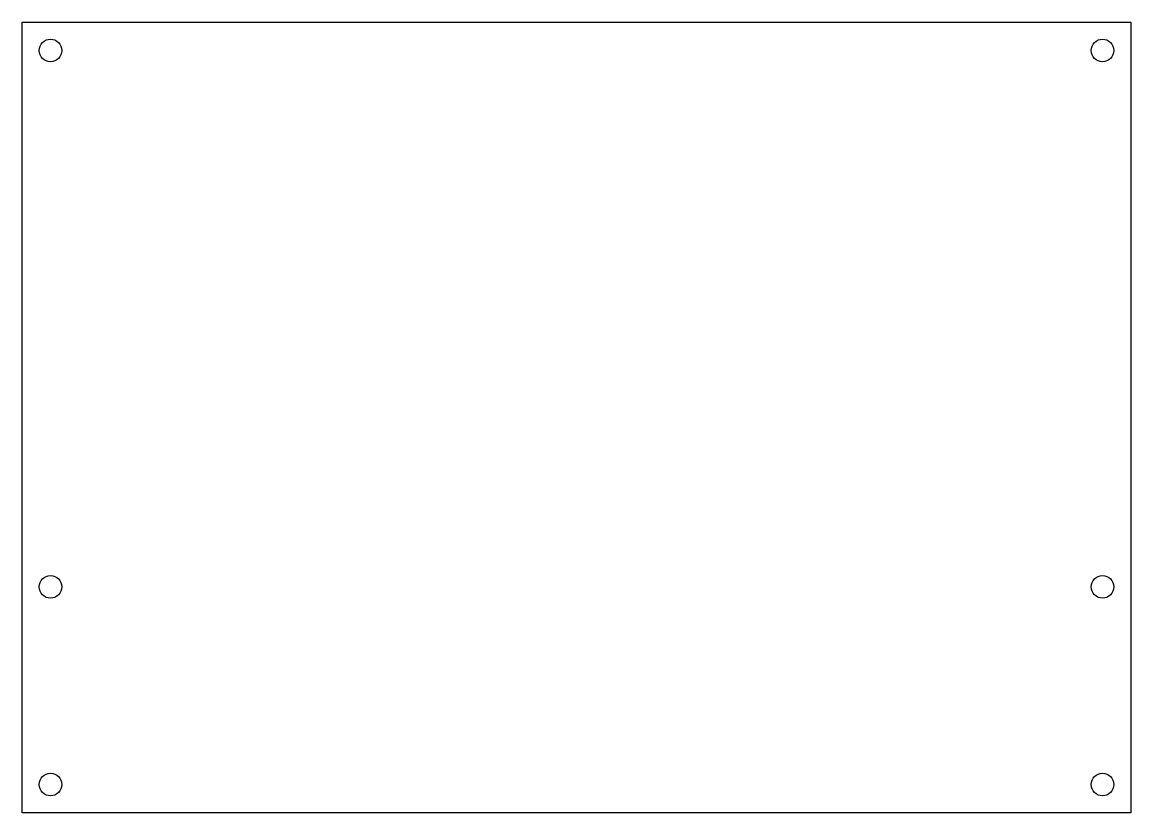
# Model space of a CAD drawing. Header units: inches. Extents: x -4.91 to 4.91, y -3.5 to 3.5.
import ezdxf

# ---------------------------------------------------------------- set-up
doc = ezdxf.new("R2010")
doc.units = ezdxf.units.IN
doc.header["$MEASUREMENT"] = 0
doc.layers.get('0').update_dxf_attribs({"lineweight": 25, "true_color": 0xffffff})

msp = doc.modelspace()

# ---------------------------------------------------------------- linework, layer by layer
for p, q in [((-4.906, 3.5), (4.906, 3.5)), ((-4.906, -3.5), (-4.906, 3.5)), ((4.906, 3.5), (4.906, -3.5)), ((4.906, -3.5), (-4.906, -3.5))]:
    msp.add_line(p, q)
for centre in [(-4.656, 3.25), (4.656, 3.25), (-4.656, -1.5), (4.656, -1.5), (-4.656, -3.25), (4.656, -3.25)]:
    msp.add_circle(centre, 0.1)

doc.saveas('drawing.dxf')
